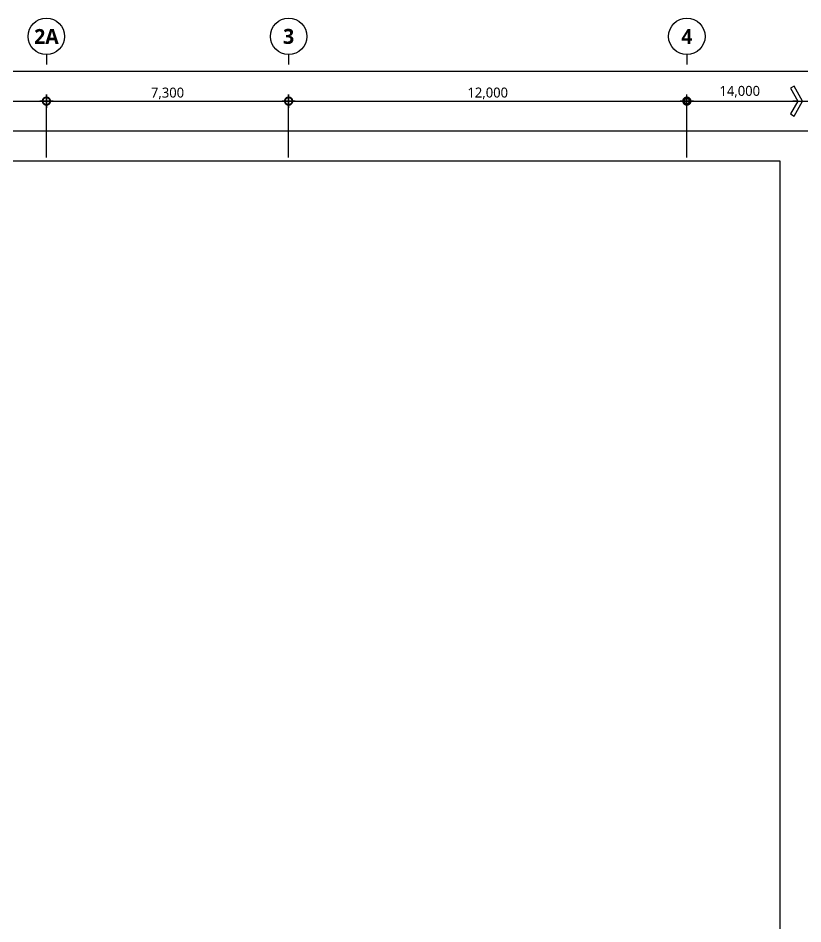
# Model space of a CAD drawing. Header units: millimetres. Extents: x 5446 to 585647, y 2414 to 57106.
# Drawn here: x 211026 to 234676, y 29814 to 57100 of the extents above; entities that cross this region are included whole.
import ezdxf
from ezdxf.enums import TextEntityAlignment as Align

# ---------------------------------------------------------------- set-up
doc = ezdxf.new("R2010")
doc.units = ezdxf.units.MM
doc.header["$LTSCALE"] = 100
doc.layers.get('DEFPOINTS').update_dxf_attribs({"color": 137})
doc.layers.add('DIM', color=7, linetype='Continuous')
doc.layers.add('SYM-BUB', color=3, linetype='Continuous')
doc.layers.add('TEMP', color=171, linetype='Continuous', plot=False)
doc.styles.add('$0$스타일1', font='malgun.ttf')
doc.styles.add('스타일1', font='malgun.ttf')
doc.styles.add('스타일2', font='malgunbd.ttf')
doc.dimstyles.new('CJA', dxfattribs={"dimscale": 300, "dimtxt": 2.7, "dimasz": 1, "dimexe": 2, "dimexo": 3, "dimgap": 1, "dimtad": 1, "dimdec": 0, "dimzin": 1, "dimdsep": 46, "dimlunit": 6, "dimtxsty": '$0$스타일1', "dimblk": 'CJDOT', "dimcen": 0.09, "dimdle": 1, "dimclrd": 256, "dimclre": 256, "dimclrt": 3, "dimadec": 0, "dimazin": 0, "dimtfac": 1, "dimtdec": 0, "dimtix": 1, "dimtmove": 2, "dimatfit": 3, "dimldrblk": 'CJDOT', "dimfxl": 1, "dimtolj": 1, "dimtzin": 1, "dimarcsym": 0})
doc.dimstyles.new('GAUN-100', dxfattribs={"dimscale": 100, "dimtxt": 3, "dimasz": 1, "dimexe": 1, "dimexo": 1, "dimgap": 0.5, "dimtad": 1, "dimdec": 0, "dimzin": 1, "dimdsep": 46, "dimlunit": 6, "dimtxsty": '스타일1', "dimblk": 'GAUN-DOT', "dimcen": -2, "dimdle": 2, "dimclrd": 256, "dimclre": 256, "dimclrt": 3, "dimadec": 0, "dimazin": 0, "dimtfac": 1, "dimtdec": 0, "dimtix": 1, "dimtmove": 2, "dimatfit": 3, "dimldrblk": 'DOTSMALL', "dimfxl": 1, "dimtolj": 1, "dimtzin": 1, "dimarcsym": 0})

# ---------------------------------------------------------------- blocks, each defined once
blk = doc.blocks.new('NEW_BUB')
at = {"layer": 'SYM-BUB', "color": 6}
blk.add_line((0, 3), (0, 0), dxfattribs=at)
blk.add_circle((0, 8.5), 5.5, dxfattribs=at)
at = {"layer": 'SYM-BUB', "color": 3, "style": '스타일2'}
blk.add_attdef('X', text='', height=4.5, dxfattribs=at).set_placement((0, 8.5), align=Align.MIDDLE)
blk = doc.blocks.new('GAUN-DOT')
at = {"linetype": 'ByBlock'}
for p, q in [((2, 0), (-2, 0)), ((0, -2), (0, 2))]:
    blk.add_line(p, q, dxfattribs=at)
at = {"const_width": 2.25}
blk.add_lwpolyline([(0, 0.28125, 1), (0, -0.28125, 1)], format="xyb", close=True, dxfattribs=at)
blk = doc.blocks.new('*D457')
at = {"layer": 'DEFPOINTS', "color": 0, "transparency": 16777216}
for p in [(211879, 54600), (207179, 52800), (211879, 52800)]:
    blk.add_point(p, dxfattribs=at)
at = {"layer": 'DIM', "lineweight": -2, "transparency": 16777216}
for p, q in [((207179, 52900), (207179, 54700)), ((207279, 54600), (211779, 54600)), ((211879, 52900), (211879, 54700))]:
    blk.add_line(p, q, dxfattribs=at)
at = {"layer": 'DIM', "lineweight": -2, "transparency": 16777216, "xscale": 100, "yscale": 100, "zscale": 100, "rotation": 180}
blk.add_blockref('GAUN-DOT', (207179, 54600), dxfattribs=at)
at = {"layer": 'DIM', "lineweight": -2, "transparency": 16777216, "xscale": 100, "yscale": 100, "zscale": 100}
blk.add_blockref('GAUN-DOT', (211879, 54600), dxfattribs=at)
at = {"layer": 'DIM', "color": 3, "transparency": 16777216, "insert": (209529, 54830), "char_height": 300, "attachment_point": 5, "style": '스타일1'}
blk.add_mtext('\\A1;4,700', dxfattribs=at)
blk = doc.blocks.new('_DotSmall')
at = {"color": 0, "linetype": 'ByBlock', "const_width": 0.5}
blk.add_lwpolyline([(-0.0625, 0, 1), (0.0625, 0, 1)], format="xyb", close=True, dxfattribs=at)
blk = doc.blocks.new('*D458')
at = {"layer": 'DEFPOINTS', "color": 0, "transparency": 16777216}
for p in [(219179, 54600), (211879, 52800), (219179, 52800)]:
    blk.add_point(p, dxfattribs=at)
at = {"layer": 'DIM', "lineweight": -2, "transparency": 16777216}
for p, q in [((211879, 52900), (211879, 54700)), ((211979, 54600), (219079, 54600)), ((219179, 52900), (219179, 54700))]:
    blk.add_line(p, q, dxfattribs=at)
at = {"layer": 'DIM', "lineweight": -2, "transparency": 16777216, "xscale": 100, "yscale": 100, "zscale": 100, "rotation": 180}
blk.add_blockref('GAUN-DOT', (211879, 54600), dxfattribs=at)
at = {"layer": 'DIM', "lineweight": -2, "transparency": 16777216, "xscale": 100, "yscale": 100, "zscale": 100}
blk.add_blockref('GAUN-DOT', (219179, 54600), dxfattribs=at)
at = {"layer": 'DIM', "color": 3, "transparency": 16777216, "insert": (215529, 54830), "char_height": 300, "attachment_point": 5, "style": '스타일1'}
blk.add_mtext('\\A1;7,300', dxfattribs=at)
blk = doc.blocks.new('*D459')
at = {"layer": 'DEFPOINTS', "color": 0, "transparency": 16777216}
for p in [(231179, 54600), (219179, 52800), (231179, 52800)]:
    blk.add_point(p, dxfattribs=at)
at = {"layer": 'DIM', "lineweight": -2, "transparency": 16777216}
for p, q in [((219179, 52900), (219179, 54700)), ((219279, 54600), (231079, 54600)), ((231179, 52900), (231179, 54700))]:
    blk.add_line(p, q, dxfattribs=at)
at = {"layer": 'DIM', "lineweight": -2, "transparency": 16777216, "xscale": 100, "yscale": 100, "zscale": 100, "rotation": 180}
blk.add_blockref('GAUN-DOT', (219179, 54600), dxfattribs=at)
at = {"layer": 'DIM', "lineweight": -2, "transparency": 16777216, "xscale": 100, "yscale": 100, "zscale": 100}
blk.add_blockref('GAUN-DOT', (231179, 54600), dxfattribs=at)
at = {"layer": 'DIM', "color": 3, "transparency": 16777216, "insert": (225179, 54831), "char_height": 300, "attachment_point": 5, "style": '스타일1'}
blk.add_mtext('\\A1;12,000', dxfattribs=at)
blk = doc.blocks.new('연장 화살표')
at = {"layer": 'DIM'}
blk.add_line((-0.494, 0), (-1, 0), dxfattribs=at)
blk.add_lwpolyline([(-1.231, 1.291), (-0.494, 0), (-1.231, -1.291), (-0.859, -1.503), (0, 0), (-0.859, 1.503)], close=True, dxfattribs=at)
blk = doc.blocks.new('*D460')
at = {"layer": 'DEFPOINTS', "color": 0, "transparency": 16777216}
for p in [(234669, 54600), (234669, 54600), (231179, 52800)]:
    blk.add_point(p, dxfattribs=at)
at = {"layer": 'DIM', "color": 7, "lineweight": -2, "transparency": 16777216}
for p, q in [((230979, 54600), (234369, 54600)), ((231179, 53100), (231179, 54800))]:
    blk.add_line(p, q, dxfattribs=at)
at = {"layer": 'DIM', "color": 7, "lineweight": -2, "transparency": 16777216, "xscale": 300, "yscale": 300, "zscale": 300}
blk.add_blockref('연장 화살표', (234669, 54600), dxfattribs=at)
at = {"layer": 'DIM', "color": 7, "lineweight": -2, "transparency": 16777216, "xscale": 300, "yscale": 300, "zscale": 300, "rotation": 180}
blk.add_blockref('_DotSmall', (231179, 54600), dxfattribs=at)
at = {"layer": 'DIM', "color": 3, "transparency": 16777216, "insert": (232774, 54881), "char_height": 300, "attachment_point": 5, "style": '스타일1'}
blk.add_mtext('\\A1;14,000', dxfattribs=at)
blk = doc.blocks.new('CJDOT')
blk.add_line((-2, 0), (2, 0))
at = {"const_width": 0.5}
blk.add_lwpolyline([(-0.25, 0, 1), (0.25, 0, 1)], format="xyb", close=True, dxfattribs=at)

msp = doc.modelspace()

# ---------------------------------------------------------------- linework, layer by layer
at = {"layer": 'TEMP'}
for points in [[(190167.8, 55500), (236679.7, 55500), (236679.7, 3900), (190167.8, 3900)], [(191067.8, 54600), (235779.7, 54600), (235779.7, 4800), (191067.8, 4800)], [(191967.8, 53700), (234879.7, 53700), (234879.7, 5700), (191967.8, 5700)], [(192867.8, 52800), (233979.7, 52800), (233979.7, 6600), (192867.8, 6600)]]:
    msp.add_lwpolyline(points, close=True, dxfattribs=at)

# ---------------------------------------------------------------- block references
at = {"layer": 'SYM-BUB', "xscale": 100, "yscale": 100, "zscale": 100}
for p, values in [((211879.3, 55700), {'X': '2A'}), ((219179.3, 55700), {'X': '3'}), ((231179.3, 55700), {'X': '4'})]:
    msp.add_blockref('NEW_BUB', p, dxfattribs=at).add_auto_attribs(values)

# ---------------------------------------------------------------- dimensions: what is measured, and where the dimension line sits
at = {"layer": 'DIM'}
for base, p1, p2, picture, middle in [((211879.3, 54600), (207179.3, 52800), (211879.3, 52800), '*D457', (209529.3, 54830.2)), ((219179.3, 54600), (211879.3, 52800), (219179.3, 52800), '*D458', (215529.3, 54830.2)), ((231179.3, 54600), (219179.3, 52800), (231179.3, 52800), '*D459', (225179.3, 54831))]:
    dim = msp.add_linear_dim(base=base, p1=p1, p2=p2, dimstyle='GAUN-100', dxfattribs=at)
    dim.commit()
    dim.dimension.update_dxf_attribs({"geometry": picture, "text_midpoint": middle})
dim = msp.add_linear_dim(base=(234669.1, 54600), p1=(231179.3, 52800), p2=(234669.1, 54600), angle=180, text='14,000', dimstyle='CJA', override={"dimscale": 100, "dimtxt": 3, "dimasz": 3, "dimexe": 2, "dimexo": 3, "dimlunit": 6, "dimtxsty": '스타일1', "dimblk1": 'DotSmall', "dimblk2": '연장 화살표', "dimsah": 1, "dimdle": 2, "dimse2": 1, "dimclrd": 7, "dimclre": 7}, dxfattribs=at)
dim.commit()
dim.dimension.update_dxf_attribs({"geometry": '*D460', "text_midpoint": (232774.2, 54881)})

doc.saveas('drawing.dxf')
